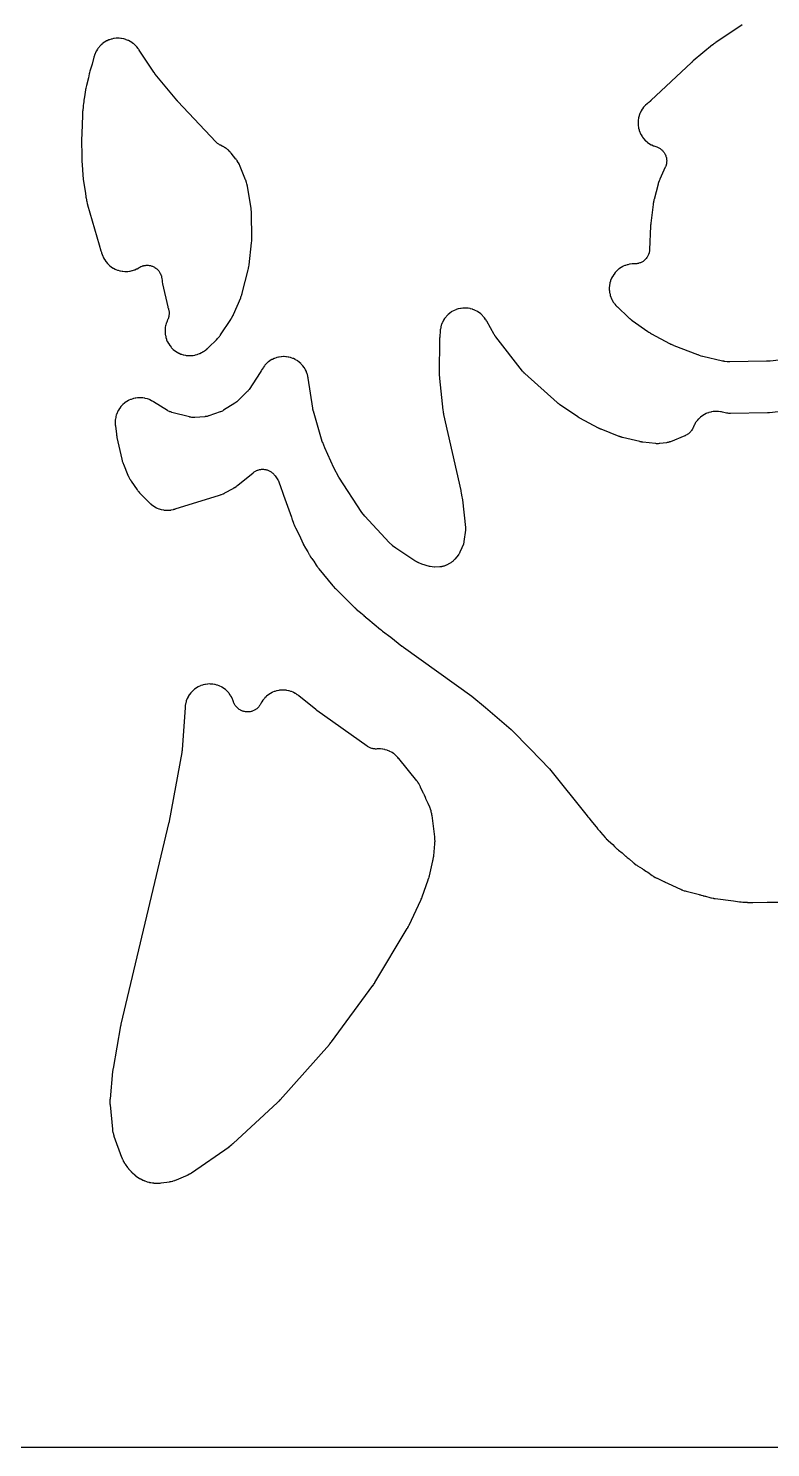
# Model space of a CAD drawing. Header units: millimetres. Extents: x 0 to 300, y 0 to 300.
# Drawn here: x 75 to 150, y -0.1 to 143.4 of the extents above; entities that cross this region are included whole.
import ezdxf

# ---------------------------------------------------------------- set-up
doc = ezdxf.new("R2010")
doc.units = ezdxf.units.MM
doc.layers.add('CUT', color=7, linetype='CONTINUOUS')

msp = doc.modelspace()

# ---------------------------------------------------------------- linework, layer by layer
at = {"layer": 'CUT'}
for points in [[(298.554, -0.0625), (1.4375, -0.0625), (0.5522, -0.0625), (0.4788, -0.0589), (0.4206, -0.0503), (0.3635, -0.036), (0.3082, -0.0162), (0.255, 0.009), (0.2046, 0.0392), (0.1573, 0.0743), (0.1137, 0.1137), (0.0743, 0.1573), (0.0392, 0.2046), (0.009, 0.255), (-0.0162, 0.3082), (-0.036, 0.3635), (-0.0503, 0.4206), (-0.0589, 0.4788), (-0.0625, 0.5522), (-0.0625, 1.4375), (-0.0625, 298.5625)], [(147.1194, 143.7645), (144.4424, 141.9745), (144.4297, 141.9658), (144.3484, 141.9083), (144.336, 141.8993), (144.2357, 141.8246), (144.2235, 141.8153), (144.1452, 141.7537), (144.1333, 141.7441), (142.1771, 140.1244), (142.1703, 140.1187), (142.1232, 140.0785), (142.116, 140.0722), (142.0581, 140.0212), (142.0511, 140.0149), (142.006, 139.9739), (141.9986, 139.9671), (137.9017, 136.1149), (137.891, 136.105), (137.866, 136.0822), (137.8551, 136.0725), (137.8418, 136.0608), (137.8309, 136.0513), (137.8051, 136.0293), (137.794, 136.02), (137.7811, 136.0093), (137.7698, 136.0002), (137.7433, 135.979), (137.7319, 135.97), (137.7178, 135.9592), (137.7063, 135.9504), (137.678, 135.9293), (137.6682, 135.922), (137.6623, 135.9176), (137.5854, 135.8591), (137.5736, 135.8499), (137.5281, 135.8134), (137.5052, 135.7941), (137.3619, 135.6671), (137.3192, 135.6253), (137.191, 135.4866), (137.1527, 135.4408), (137.0389, 135.29), (137.0053, 135.2406), (136.9071, 135.0792), (136.8786, 135.0267), (136.797, 134.8564), (136.7738, 134.8013), (136.7095, 134.6237), (136.692, 134.5666), (136.6456, 134.3835), (136.6339, 134.3249), (136.606, 134.1381), (136.6001, 134.0786), (136.5909, 133.89), (136.591, 133.8302), (136.6006, 133.6416), (136.6066, 133.5821), (136.6349, 133.3954), (136.6468, 133.3368), (136.6936, 133.1538), (136.7112, 133.0967), (136.776, 132.9193), (136.7992, 132.8643), (136.8813, 132.6941), (136.9099, 132.6417), (137.0085, 132.4806), (137.0421, 132.4312), (137.1562, 132.2807), (137.1947, 132.2349), (137.3232, 132.0965), (137.366, 132.0548), (137.5076, 131.9298), (137.5543, 131.8926), (137.7077, 131.7823), (137.7579, 131.7499), (137.9215, 131.6555), (137.9746, 131.6282), (138.1468, 131.5505), (138.2024, 131.5287), (138.397, 131.4633), (138.3981, 131.4629), (138.4935, 131.431), (138.5738, 131.3998), (138.6262, 131.3766), (138.7031, 131.3378), (138.7531, 131.3097), (138.826, 131.2638), (138.873, 131.2309), (138.9411, 131.1783), (138.9848, 131.1411), (139.0476, 131.0822), (139.0875, 131.041), (139.1444, 130.9763), (139.1802, 130.9315), (139.2307, 130.8617), (139.262, 130.8137), (139.3056, 130.7394), (139.3322, 130.6886), (139.3684, 130.6104), (139.3901, 130.5573), (139.4187, 130.4761), (139.4351, 130.4211), (139.4558, 130.3375), (139.4669, 130.2813), (139.4796, 130.1961), (139.4853, 130.139), (139.4897, 130.053), (139.4899, 129.9956), (139.4861, 129.9096), (139.4808, 129.8525), (139.4688, 129.7672), (139.458, 129.7109), (139.4379, 129.6271), (139.4219, 129.5721), (139.3938, 129.4906), (139.3646, 129.4173), (139.3477, 129.3777), (138.7942, 128.1624), (138.789, 128.1506), (138.7559, 128.0738), (138.751, 128.0619), (138.7321, 128.0152), (138.723, 127.9912), (138.6669, 127.8336), (138.6588, 127.8091), (138.644, 127.7611), (138.6404, 127.7487), (138.6175, 127.6683), (138.6141, 127.6558), (138.2104, 126.1117), (138.2056, 126.0921), (138.1766, 125.9637), (138.1725, 125.9439), (138.1416, 125.7817), (138.1381, 125.7617), (138.1179, 125.6317), (138.1151, 125.6117), (137.8863, 123.7254), (137.8851, 123.7144), (137.8772, 123.6373), (137.8761, 123.6255), (137.8681, 123.5293), (137.8673, 123.5176), (137.8625, 123.4415), (137.8618, 123.429), (137.7627, 121.0662), (137.7596, 121.021), (137.752, 120.9382), (137.7391, 120.8484), (137.7275, 120.7892), (137.7056, 120.7011), (137.6881, 120.6433), (137.6575, 120.558), (137.6342, 120.5022), (137.5952, 120.4204), (137.5664, 120.3673), (137.5193, 120.2897), (137.4854, 120.2398), (137.4307, 120.1674), (137.392, 120.1211), (137.3303, 120.0546), (137.287, 120.0125), (137.219, 119.9525), (137.1717, 119.9149), (137.0979, 119.8622), (137.0471, 119.8295), (136.9684, 119.7844), (136.9146, 119.7571), (136.8318, 119.7201), (136.7755, 119.6983), (136.6893, 119.6699), (136.6311, 119.6539), (136.5425, 119.6343), (136.483, 119.6242), (136.3929, 119.6136), (136.3149, 119.6084), (136.2597, 119.6064), (136.2499, 119.6064), (136.2387, 119.6064), (136.2154, 119.6059), (136.2077, 119.6056), (136.1857, 119.6049), (136.0494, 119.6027), (135.9904, 119.5989), (135.8047, 119.5774), (135.7464, 119.5678), (135.5637, 119.5282), (135.5066, 119.5129), (135.3287, 119.4555), (135.2734, 119.4346), (135.102, 119.36), (135.0491, 119.3338), (134.8859, 119.2427), (134.8357, 119.2114), (134.6823, 119.1046), (134.6354, 119.0685), (134.4932, 118.9472), (134.4502, 118.9067), (134.3206, 118.772), (134.2818, 118.7274), (134.1661, 118.5806), (134.1319, 118.5324), (134.0312, 118.375), (134.0018, 118.3236), (133.9171, 118.157), (133.893, 118.1031), (133.8251, 117.9289), (133.8064, 117.8728), (133.756, 117.6929), (133.7428, 117.6352), (133.7104, 117.4512), (133.703, 117.3925), (133.6888, 117.2061), (133.6872, 117.147), (133.6915, 116.9602), (133.6957, 116.9012), (133.7183, 116.7157), (133.7283, 116.6574), (133.7691, 116.475), (133.7848, 116.418), (133.8433, 116.2405), (133.8646, 116.1853), (133.9402, 116.0144), (133.9668, 115.9616), (134.059, 115.799), (134.0906, 115.749), (134.1983, 115.5963), (134.2347, 115.5497), (134.3586, 115.4063), (134.3785, 115.3844), (134.4183, 115.3427), (134.4287, 115.3321), (134.4967, 115.2642), (134.5073, 115.2539), (135.6322, 114.1857), (135.6398, 114.1786), (135.6936, 114.1292), (135.7017, 114.1219), (135.7376, 114.0902), (135.7551, 114.0753), (135.8664, 113.9843), (135.8839, 113.9705), (135.9145, 113.9473), (135.9229, 113.941), (135.9812, 113.8985), (135.9907, 113.8916), (137.5736, 112.7814), (137.5886, 112.7713), (137.6865, 112.7069), (137.7017, 112.6972), (137.827, 112.6202), (137.8425, 112.611), (137.9441, 112.5526), (137.9598, 112.5439), (139.7911, 111.5639), (139.8072, 111.5555), (139.9132, 111.5029), (139.9296, 111.4951), (140.0644, 111.4331), (140.0811, 111.4258), (140.19, 111.3797), (140.2069, 111.3728), (142.6178, 110.4376), (142.6377, 110.4303), (142.7683, 110.3849), (142.7886, 110.3782), (142.9543, 110.3271), (142.9747, 110.3212), (143.1082, 110.2852), (143.1289, 110.28), (145.1239, 109.8168), (145.1417, 109.8129), (145.258, 109.7896), (145.276, 109.7863), (145.3461, 109.7744), (145.3823, 109.7695), (145.618, 109.7443), (145.6544, 109.7415), (145.7254, 109.7383), (145.7437, 109.7377), (145.8623, 109.7359), (145.8805, 109.7359), (149.5886, 109.7923), (149.6035, 109.7927), (149.6996, 109.7965), (149.7144, 109.7973), (149.835, 109.8051), (149.8498, 109.8062), (149.9456, 109.8148), (149.9604, 109.8163), (153.765, 110.2517)], [(153.6982, 104.9919), (149.8878, 104.5558), (149.8724, 104.5541), (149.8691, 104.5538), (149.8565, 104.5525), (149.8257, 104.5498), (149.8131, 104.5488), (149.8096, 104.5485), (149.7998, 104.5478), (149.7789, 104.5465), (149.7636, 104.5455), (149.7603, 104.5453), (149.7476, 104.5447), (149.7167, 104.5435), (149.7041, 104.5431), (149.7005, 104.543), (149.691, 104.5428), (145.9392, 104.4857), (145.8775, 104.4869), (145.7823, 104.492), (145.678, 104.5037), (145.585, 104.5197), (145.5341, 104.53), (145.1359, 104.6223), (145.1215, 104.6254), (145.028, 104.6447), (145.0135, 104.6475), (144.9565, 104.6578), (144.9272, 104.6624), (144.739, 104.6869), (144.68, 104.6916), (144.4929, 104.6973), (144.4338, 104.6962), (144.247, 104.6835), (144.1882, 104.6766), (144.0037, 104.6456), (143.9458, 104.6329), (143.7652, 104.5838), (143.7089, 104.5654), (143.534, 104.4988), (143.4798, 104.475), (143.3124, 104.3914), (143.2608, 104.3624), (143.1023, 104.2628), (143.0538, 104.2288), (142.906, 104.114), (142.8611, 104.0755), (142.7253, 103.9467), (142.6844, 103.9039), (142.562, 103.7623), (142.5255, 103.7157), (142.4176, 103.5627), (142.3859, 103.5127), (142.2936, 103.3499), (142.267, 103.2971), (142.1901, 103.1236), (142.1844, 103.1102), (142.1636, 103.0599), (142.1293, 102.9831), (142.0877, 102.9011), (142.0572, 102.848), (142.0074, 102.7706), (141.9717, 102.7209), (141.9143, 102.6491), (141.8736, 102.6033), (141.8092, 102.5377), (141.7641, 102.4963), (141.6933, 102.4376), (141.6442, 102.401), (141.5677, 102.3499), (141.5152, 102.3185), (141.4339, 102.2754), (141.3575, 102.2398), (141.3154, 102.2214), (139.8631, 101.6328), (139.8542, 101.6292), (139.8404, 101.6237), (139.8173, 101.6151), (139.7863, 101.6038), (139.7586, 101.5943), (139.7546, 101.593), (139.7052, 101.5785), (139.6373, 101.5606), (139.5722, 101.5461), (139.5258, 101.5375), (139.4872, 101.5312), (139.4747, 101.5294), (139.4652, 101.5281), (138.8045, 101.4424), (138.791, 101.4408), (138.7727, 101.4387), (138.7184, 101.4341), (138.6278, 101.4293), (138.5877, 101.428), (138.5476, 101.4286), (138.4568, 101.432), (138.4025, 101.4357), (138.3842, 101.4375), (138.3707, 101.4389), (137.0632, 101.5874), (137.0496, 101.5891), (137.0179, 101.5931), (137.0043, 101.595), (136.9878, 101.5974), (136.9743, 101.5994), (136.9427, 101.6045), (136.9292, 101.6068), (136.9137, 101.6095), (136.9003, 101.612), (136.8689, 101.618), (136.8555, 101.6206), (136.8391, 101.624), (136.8257, 101.6269), (136.7946, 101.6339), (136.7812, 101.6369), (135.0119, 102.0601), (134.9966, 102.0639), (134.9607, 102.0732), (134.9454, 102.0773), (134.9268, 102.0824), (134.9116, 102.0868), (134.8761, 102.0973), (134.8609, 102.1019), (134.8436, 102.1073), (134.8285, 102.1122), (134.7935, 102.124), (134.7785, 102.1291), (134.7603, 102.1356), (134.7454, 102.141), (134.7107, 102.154), (134.6959, 102.1597), (132.8557, 102.8855), (132.8434, 102.8904), (132.8148, 102.9022), (132.8026, 102.9073), (132.7878, 102.9137), (132.7756, 102.919), (132.7474, 102.9316), (132.7353, 102.9371), (132.7215, 102.9435), (132.7096, 102.9491), (132.6817, 102.9625), (132.6698, 102.9684), (132.6554, 102.9756), (132.6436, 102.9816), (132.6162, 102.9959), (132.6045, 103.0021), (130.7132, 104.0191), (130.703, 104.0247), (130.6793, 104.0378), (130.6692, 104.0435), (130.6569, 104.0505), (130.6469, 104.0564), (130.6235, 104.0701), (130.6135, 104.0761), (130.6021, 104.083), (130.5922, 104.0891), (130.5692, 104.1034), (130.5594, 104.1096), (130.5475, 104.1173), (130.5378, 104.1236), (130.5152, 104.1386), (130.5055, 104.145), (128.6602, 105.3984), (128.6477, 105.407), (128.6189, 105.4273), (128.6066, 105.4361), (128.5917, 105.447), (128.5795, 105.456), (128.5514, 105.4773), (128.5394, 105.4865), (128.5257, 105.4972), (128.5139, 105.5066), (128.4864, 105.5289), (128.4748, 105.5385), (128.4606, 105.5503), (128.4491, 105.5601), (128.4225, 105.5833), (128.4111, 105.5933), (125.1343, 108.5323), (125.127, 108.5389), (125.1156, 108.5493), (125.0972, 108.5667), (125.0728, 108.5904), (125.0515, 108.6117), (125.0349, 108.629), (125.0255, 108.6389), (125.022, 108.6426), (125.0021, 108.6646), (124.9587, 108.7142), (124.9333, 108.7445), (124.925, 108.755), (124.9188, 108.7627), (122.2117, 112.2225), (122.2073, 112.228), (122.1973, 112.241), (122.1955, 112.2434), (122.1766, 112.2691), (122.1397, 112.321), (122.1273, 112.3391), (122.1109, 112.3647), (122.069, 112.4334), (122.0515, 112.4632), (121.2958, 113.8132), (121.2885, 113.826), (121.2399, 113.908), (121.2323, 113.9205), (121.2017, 113.9694), (121.1855, 113.9939), (121.0776, 114.1488), (121.0417, 114.1954), (120.9208, 114.337), (120.8805, 114.3799), (120.7463, 114.5089), (120.7019, 114.5476), (120.5558, 114.6629), (120.5079, 114.6971), (120.3511, 114.7975), (120.3001, 114.8268), (120.1342, 114.9113), (120.0805, 114.9355), (119.9072, 115.0034), (119.8514, 115.0222), (119.6723, 115.0728), (119.6149, 115.086), (119.4317, 115.1188), (119.3733, 115.1263), (119.1877, 115.141), (119.1289, 115.1427), (118.9428, 115.1392), (118.884, 115.1352), (118.6992, 115.1134), (118.6411, 115.1036), (118.4593, 115.0638), (118.4025, 115.0484), (118.2254, 114.991), (118.1704, 114.9701), (117.9998, 114.8955), (117.947, 114.8694), (117.7846, 114.7785), (117.7347, 114.7472), (117.5819, 114.6409), (117.5353, 114.6049), (117.3937, 114.4841), (117.3509, 114.4437), (117.2218, 114.3096), (117.1831, 114.2652), (117.0678, 114.1191), (117.0336, 114.0712), (116.9332, 113.9144), (116.9039, 113.8634), (116.8193, 113.6976), (116.7951, 113.6439), (116.7272, 113.4706), (116.7084, 113.4148), (116.6578, 113.2356), (116.6446, 113.1783), (116.6114, 112.9925), (116.6069, 112.9634), (116.5995, 112.9064), (116.5978, 112.8917), (116.5879, 112.7965), (116.5866, 112.7819), (116.5471, 112.2839), (116.5464, 112.274), (116.5421, 112.2053), (116.5416, 112.1947), (116.5377, 112.1089), (116.5373, 112.0985), (116.5355, 112.0307), (116.5353, 112.0196), (116.5033, 108.4583), (116.5034, 108.4409), (116.5057, 108.3277), (116.5063, 108.3103), (116.5133, 108.1684), (116.5144, 108.151), (116.5232, 108.0381), (116.5248, 108.0207), (116.8682, 104.8298), (116.8704, 104.8125), (116.8858, 104.7002), (116.8884, 104.683), (116.9118, 104.5426), (116.9149, 104.5255), (116.9368, 104.4142), (116.9404, 104.3972), (118.6905, 96.6981), (118.6913, 96.6722), (118.6958, 96.614), (118.7195, 96.4283), (118.7239, 96.3994), (118.7339, 96.3433), (118.7366, 96.3289), (118.7555, 96.2359), (118.7585, 96.2216), (118.8619, 95.7685), (119.1583, 92.9704), (119.1596, 92.9573), (119.1612, 92.9397), (119.1645, 92.8873), (119.1673, 92.7998), (119.1675, 92.781), (119.1674, 92.7796), (119.1627, 92.7305), (119.1606, 92.714), (119.159, 92.7017), (118.9969, 91.5321), (118.9954, 91.5217), (118.993, 91.5056), (118.9886, 91.479), (118.9821, 91.4435), (118.9758, 91.412), (118.9749, 91.4076), (118.9611, 91.3529), (118.9451, 91.2968), (118.9407, 91.2854), (118.9372, 91.2765), (118.7913, 90.9142), (118.5958, 90.4741), (118.5918, 90.4651), (118.5854, 90.4511), (118.5745, 90.4282), (118.5595, 90.3977), (118.5458, 90.3709), (118.5438, 90.3671), (118.5322, 90.3469), (118.5074, 90.3081), (118.4769, 90.2646), (118.4507, 90.2291), (118.4419, 90.2178), (118.4352, 90.2093), (118.0639, 89.7426), (118.0337, 89.7067), (117.9768, 89.6423), (117.9111, 89.5754), (117.865, 89.5332), (117.7927, 89.4735), (117.7425, 89.4363), (117.6644, 89.3845), (117.5904, 89.3407), (117.5494, 89.3179), (117.2399, 89.1562), (117.2033, 89.1381), (117.1354, 89.1065), (117.0599, 89.0754), (117.0087, 89.057), (116.9307, 89.0329), (116.8781, 89.0192), (116.8643, 89.0163), (116.8588, 89.0152), (116.8588, 89.0151), (116.8573, 89.0149), (116.7757, 88.9985), (116.7445, 88.9934), (116.6634, 88.9837), (116.5888, 88.9783), (116.548, 88.9762), (116.0172, 88.9616), (116.005, 88.9613), (115.9887, 88.9611), (115.9734, 88.9613), (115.576, 89.0111), (115.5307, 89.0229), (115.5153, 89.0274), (115.5036, 89.0309), (114.7512, 89.2601), (114.4409, 89.3759), (114.4287, 89.3805), (114.4125, 89.3868), (114.3647, 89.4071), (114.3593, 89.4095), (114.3291, 89.4248), (114.3149, 89.4324), (114.3045, 89.4381), (114.0455, 89.5822), (112.0974, 90.8801), (111.7873, 91.119), (111.7845, 91.1216), (111.4512, 91.4403), (108.9699, 94.1114), (108.6728, 94.4679), (108.6712, 94.4703), (108.6658, 94.4785), (106.3605, 98.0355), (105.849, 98.987), (104.9322, 101.0227), (104.7199, 101.535), (104.7141, 101.5484), (104.6877, 101.6082), (104.6805, 101.6312), (104.676, 101.6461), (103.7792, 104.7045), (103.775, 104.7192), (103.7656, 104.7534), (103.7617, 104.7681), (103.7571, 104.786), (103.7534, 104.8008), (103.7452, 104.8353), (103.7418, 104.8501), (103.738, 104.8671), (103.7348, 104.882), (103.7278, 104.9168), (103.7249, 104.9317), (103.7215, 104.95), (103.7188, 104.9649), (103.7129, 104.9999), (103.7105, 105.0149), (103.2521, 108.0473), (103.2497, 108.0618), (103.2332, 108.1556), (103.2305, 108.17), (103.2191, 108.2261), (103.2127, 108.2547), (103.1666, 108.4368), (103.1495, 108.4929), (103.0867, 108.6672), (103.0642, 108.7213), (102.9847, 108.8887), (102.957, 108.9404), (102.8616, 109.0992), (102.829, 109.148), (102.7185, 109.2967), (102.6813, 109.342), (102.5569, 109.4793), (102.5154, 109.5208), (102.3782, 109.6453), (102.3329, 109.6825), (102.1842, 109.793), (102.1355, 109.8256), (101.9766, 109.921), (101.925, 109.9488), (101.7576, 110.0283), (101.7035, 110.0508), (101.5292, 110.1136), (101.4731, 110.1308), (101.2935, 110.1762), (101.2361, 110.1878), (101.0528, 110.2156), (100.9945, 110.2215), (100.8095, 110.2313), (100.7509, 110.2315), (100.5658, 110.2231), (100.5074, 110.2176), (100.324, 110.1912), (100.2665, 110.1801), (100.0865, 110.1359), (100.0303, 110.1192), (99.8555, 110.0577), (99.8013, 110.0356), (99.6333, 109.9573), (99.5814, 109.93), (99.4219, 109.8357), (99.373, 109.8035), (99.2234, 109.6941), (99.1778, 109.6572), (99.0397, 109.5337), (98.9979, 109.4926), (98.8724, 109.3563), (98.8349, 109.3112), (98.7233, 109.1633), (98.6904, 109.1148), (98.5924, 108.9545), (98.5778, 108.9291), (98.55, 108.8782), (98.545, 108.8688), (98.5112, 108.8043), (98.4989, 108.7816), (98.4439, 108.6834), (98.4166, 108.6379), (98.4112, 108.6295), (98.407, 108.6232), (98.4044, 108.6192), (97.2707, 106.9231), (97.2408, 106.881), (97.1927, 106.8173), (97.1364, 106.7499), (97.0829, 106.6918), (97.0527, 106.6605), (96.1279, 105.7487), (96.0875, 105.7113), (96.0237, 105.6557), (95.9503, 105.5981), (95.8815, 105.5497), (95.8431, 105.5241), (94.7028, 104.806), (94.6523, 104.7764), (94.5731, 104.7335), (94.4834, 104.691), (94.4005, 104.6573), (94.3545, 104.64), (93.2103, 104.2457), (93.1737, 104.2339), (93.1064, 104.2139), (93.032, 104.1952), (92.982, 104.1848), (92.9063, 104.1725), (92.8365, 104.1642), (92.7984, 104.1604), (91.7916, 104.0836), (91.7415, 104.0812), (91.6498, 104.0793), (91.5497, 104.0829), (91.4833, 104.0889), (91.3842, 104.1035), (91.2943, 104.122), (91.2455, 104.1334), (89.4807, 104.5992), (89.4383, 104.6115), (89.3612, 104.6359), (89.2784, 104.6667), (89.2244, 104.6899), (89.145, 104.7287), (89.0741, 104.7677), (89.036, 104.79), (87.6003, 105.6753), (87.5877, 105.6828), (87.5056, 105.7307), (87.4928, 105.738), (87.4428, 105.7656), (87.4168, 105.7791), (87.2483, 105.8615), (87.1946, 105.8846), (87.0212, 105.9493), (86.9655, 105.9671), (86.7867, 106.0146), (86.7295, 106.0269), (86.5469, 106.0568), (86.4887, 106.0634), (86.3041, 106.0754), (86.2456, 106.0763), (86.0607, 106.0702), (86.0023, 106.0655), (85.8189, 106.0414), (85.7613, 106.0309), (85.5811, 105.9891), (85.5248, 105.9731), (85.3495, 105.9139), (85.295, 105.8925), (85.1263, 105.8166), (85.0742, 105.79), (84.9137, 105.6979), (84.8644, 105.6664), (84.7137, 105.5591), (84.6677, 105.5229), (84.5281, 105.4015), (84.4859, 105.361), (84.3588, 105.2265), (84.3207, 105.1821), (84.2073, 105.0359), (84.1737, 104.988), (84.0751, 104.8314), (84.0464, 104.7804), (83.9635, 104.615), (83.9398, 104.5615), (83.8735, 104.3888), (83.8551, 104.3332), (83.8059, 104.1549), (83.7931, 104.0978), (83.7614, 103.9155), (83.7543, 103.8574), (83.7405, 103.6729), (83.739, 103.6144), (83.7434, 103.4269), (83.7448, 103.3977), (83.7489, 103.3407), (83.7501, 103.3261), (83.7593, 103.2314), (83.7609, 103.2169), (83.8575, 102.4215), (83.8594, 102.4067), (83.8736, 102.3106), (83.8759, 102.2958), (83.8966, 102.1756), (83.8993, 102.1609), (83.9182, 102.0656), (83.9213, 102.051), (84.4149, 99.8488), (84.4178, 99.8365), (84.4375, 99.7566), (84.4407, 99.7443), (84.4535, 99.6965), (84.4606, 99.6722), (84.5101, 99.5151), (84.5182, 99.4911), (84.535, 99.4446), (84.5395, 99.4327), (84.5691, 99.3559), (84.5738, 99.3441), (85.0246, 98.2455), (85.0311, 98.2305), (85.0742, 98.1331), (85.081, 98.1182), (85.1085, 98.0604), (85.1234, 98.0312), (85.2252, 97.8442), (85.2417, 97.8159), (85.2753, 97.7615), (85.2841, 97.7477), (85.3425, 97.6586), (85.3517, 97.645), (85.9735, 96.7516), (85.9814, 96.7405), (86.0335, 96.669), (86.0417, 96.6581), (86.074, 96.6159), (86.091, 96.5947), (86.2048, 96.4593), (86.2227, 96.4389), (86.2587, 96.3998), (86.2681, 96.3899), (86.3294, 96.3262), (86.339, 96.3165), (87.1963, 95.4661), (87.2069, 95.4558), (87.2766, 95.39), (87.2875, 95.3799), (87.3304, 95.3414), (87.3528, 95.3222), (87.4996, 95.2028), (87.5472, 95.1678), (87.7029, 95.0648), (87.7537, 95.0347), (87.9187, 94.9475), (87.9722, 94.9226), (88.145, 94.852), (88.2007, 94.8324), (88.3797, 94.7792), (88.437, 94.7652), (88.6203, 94.7298), (88.6787, 94.7215), (88.8646, 94.7043), (88.9236, 94.7017), (89.1102, 94.7029), (89.1692, 94.7062), (89.3548, 94.7257), (89.4132, 94.7347), (89.5985, 94.7729), (89.6273, 94.7796), (89.6831, 94.7939), (89.6974, 94.7978), (89.7897, 94.824), (89.8038, 94.8283), (94.2763, 96.2193), (94.2903, 96.2239), (94.3807, 96.2544), (94.3946, 96.2593), (94.4485, 96.279), (94.4758, 96.2898), (94.6517, 96.3641), (94.6785, 96.3762), (94.7302, 96.401), (94.7434, 96.4076), (94.8284, 96.4511), (94.8414, 96.4579), (95.6567, 96.9007), (95.6691, 96.9076), (95.749, 96.9535), (95.7612, 96.9607), (95.8085, 96.9894), (95.8324, 97.0046), (95.9852, 97.1074), (96.0084, 97.1237), (96.0528, 97.1567), (96.0641, 97.1653), (96.1367, 97.222), (96.1477, 97.2309), (97.6894, 98.4941), (97.7238, 98.521), (97.788, 98.5686), (97.8606, 98.6171), (97.9104, 98.647), (97.9873, 98.6883), (98.0398, 98.7132), (98.1203, 98.7469), (98.175, 98.7666), (98.2584, 98.7923), (98.3147, 98.8066), (98.4002, 98.8241), (98.4576, 98.8329), (98.5444, 98.842), (98.6025, 98.8452), (98.6897, 98.8459), (98.7478, 98.8435), (98.8347, 98.8357), (98.8923, 98.8277), (98.978, 98.8114), (99.0345, 98.7979), (99.1183, 98.7735), (99.1733, 98.7545), (99.2543, 98.722), (99.3071, 98.6979), (99.3846, 98.6577), (99.4349, 98.6285), (99.5081, 98.5811), (99.5553, 98.5471), (99.6236, 98.4928), (99.6672, 98.4545), (99.73, 98.3938), (99.7697, 98.3514), (99.8263, 98.2849), (99.875, 98.2215), (99.9008, 98.1863), (100.1975, 97.7598), (100.2034, 97.7512), (100.2125, 97.7378), (100.2272, 97.7154), (100.2465, 97.6852), (100.2538, 97.6731), (100.5205, 96.9163), (100.6249, 96.6201), (100.7686, 96.2123), (101.5481, 94.0004), (101.5977, 93.8555), (101.6027, 93.8414), (101.6337, 93.7575), (101.7649, 93.3852), (101.7722, 93.3658), (101.8213, 93.2404), (101.8292, 93.2212), (101.8962, 93.0661), (101.9048, 93.0472), (101.9625, 92.9255), (101.9717, 92.9069), (102.3237, 92.2258), (102.7486, 91.2985), (102.7573, 91.2804), (102.8158, 91.1633), (102.8251, 91.1454), (102.9034, 91.0011), (102.9133, 90.9836), (102.9795, 90.8707), (102.99, 90.8535), (103.225, 90.4819), (103.3617, 90.2175), (103.3683, 90.2051), (103.4121, 90.1249), (103.419, 90.1127), (103.4465, 90.0651), (103.4611, 90.0411), (103.5598, 89.8874), (103.5756, 89.8641), (103.6074, 89.8193), (103.6157, 89.8079), (103.6703, 89.7347), (103.6789, 89.7235), (103.8133, 89.5519), (104.06, 89.1618), (104.0701, 89.1464), (104.1372, 89.0472), (104.1478, 89.0321), (104.2358, 88.9102), (104.2468, 88.8954), (104.3199, 88.8005), (104.3314, 88.7861), (105.7436, 87.0642), (105.7537, 87.0523), (105.82, 86.9755), (105.8304, 86.9639), (105.9161, 86.8698), (105.9268, 86.8584), (105.997, 86.7852), (106.008, 86.7741), (107.8894, 84.9135), (107.8973, 84.9058), (107.9531, 84.8527), (107.9617, 84.8446), (108.0325, 84.7798), (108.0411, 84.772), (108.098, 84.7219), (108.1074, 84.7137), (108.6944, 84.2178), (108.7555, 84.1595), (108.7654, 84.1502), (108.8306, 84.0907), (108.8407, 84.0817), (108.9243, 84.0088), (108.9346, 84), (109.0024, 83.9435), (109.013, 83.9349), (109.2926, 83.7125), (110.5475, 82.6522), (110.5555, 82.6456), (110.6118, 82.5997), (110.6206, 82.5927), (110.6918, 82.5368), (110.7005, 82.5301), (110.7576, 82.4869), (110.767, 82.4799), (111.616, 81.8642), (112.7333, 80.9754), (112.7389, 80.9709), (112.7786, 80.9401), (112.7848, 80.9354), (112.8348, 80.8976), (112.8409, 80.8931), (112.8808, 80.8637), (112.8873, 80.859), (119.8087, 75.909), (121.1674, 74.7716), (123.768, 72.544), (125.714, 70.5596), (127.6287, 68.5527), (131.4635, 63.7979), (131.519, 63.7223), (131.5305, 63.7072), (131.6066, 63.61), (131.6186, 63.5953), (131.8546, 63.3129), (132.4992, 62.5138), (132.5075, 62.5036), (132.5626, 62.4384), (132.5712, 62.4284), (132.6421, 62.348), (132.6509, 62.3382), (132.7087, 62.2754), (132.7177, 62.2658), (132.8129, 62.1669), (133.2739, 61.6156), (133.281, 61.6073), (133.3311, 61.5496), (133.3387, 61.541), (133.3722, 61.5038), (133.3887, 61.4862), (133.4939, 61.3786), (133.5104, 61.3623), (133.5397, 61.3346), (133.5477, 61.3272), (133.6035, 61.2762), (133.6126, 61.2681), (134.0306, 60.9018), (134.2259, 60.6989), (134.2411, 60.6837), (134.3416, 60.5865), (134.3574, 60.5718), (134.4878, 60.4544), (134.5041, 60.4403), (134.6114, 60.3505), (134.6281, 60.337), (134.9777, 60.0651), (135.2214, 59.8283), (135.2291, 59.8209), (135.2834, 59.7699), (135.2916, 59.7624), (135.3278, 59.7296), (135.3456, 59.7142), (135.4582, 59.6202), (135.4759, 59.606), (135.507, 59.5819), (135.5155, 59.5755), (135.5746, 59.5315), (135.5842, 59.5244), (135.6834, 59.4536), (136.0993, 59.0892), (136.1096, 59.0804), (136.177, 59.024), (136.1875, 59.0154), (136.2287, 58.9824), (136.2502, 58.966), (136.3923, 58.8626), (136.4145, 58.8471), (136.4586, 58.818), (136.47, 58.8107), (136.5444, 58.7638), (136.5559, 58.7568), (137.0077, 58.4865), (137.1256, 58.3948), (137.1366, 58.3865), (137.2081, 58.3334), (137.2192, 58.3254), (137.2629, 58.2945), (137.2856, 58.2792), (137.4356, 58.1832), (137.459, 58.1689), (137.5053, 58.1421), (137.5173, 58.1354), (137.5677, 58.1078), (138.0185, 57.7858), (138.0299, 57.7779), (138.1042, 57.7274), (138.1157, 57.7197), (138.1611, 57.6904), (138.1846, 57.6759), (138.3399, 57.5854), (138.3641, 57.572), (138.412, 57.5469), (138.4243, 57.5407), (138.5049, 57.5009), (138.5174, 57.4949), (139.1995, 57.1773), (139.2264, 57.1621), (139.2393, 57.155), (139.2901, 57.1279), (139.3164, 57.1147), (139.4893, 57.0331), (139.5163, 57.0212), (139.5694, 56.9992), (139.5831, 56.9937), (139.6446, 56.97), (140.8992, 56.3859), (140.9125, 56.3799), (140.9994, 56.342), (141.0128, 56.3364), (141.0655, 56.3149), (141.0928, 56.3045), (141.2715, 56.2416), (141.2992, 56.2326), (141.3538, 56.2163), (141.3678, 56.2123), (141.4593, 56.1874), (141.4734, 56.1838), (142.6693, 55.8895), (142.8026, 55.8419), (142.8154, 55.8375), (142.8991, 55.8097), (142.912, 55.8056), (142.9627, 55.7901), (142.9888, 55.7827), (143.1596, 55.7387), (143.186, 55.7325), (143.2379, 55.7216), (143.2512, 55.719), (143.3379, 55.7028), (143.3513, 55.7004), (143.3987, 55.6927), (143.8415, 55.559), (143.8542, 55.5554), (143.9369, 55.5324), (143.9496, 55.529), (143.9997, 55.5162), (144.0254, 55.5103), (144.1934, 55.4753), (144.2194, 55.4705), (144.2704, 55.4623), (144.2834, 55.4603), (144.3684, 55.4484), (144.3815, 55.4467), (146.2501, 55.227), (146.8446, 55.13), (146.8557, 55.1282), (146.9338, 55.117), (146.9454, 55.1154), (146.9967, 55.1091), (147.0215, 55.1065), (147.1762, 55.0938), (147.2001, 55.0923), (147.2416, 55.0906), (147.2529, 55.0902), (147.3308, 55.0884), (147.3434, 55.0882), (147.4324, 55.0881), (147.6378, 55.0639), (147.6598, 55.0617), (147.8027, 55.0502), (147.8248, 55.0489), (148.0045, 55.0411), (148.0265, 55.0405), (148.1699, 55.0396), (148.192, 55.0398), (149.6374, 55.0834), (150.7232, 55.0811)]]:
    msp.add_lwpolyline(points, dxfattribs=at)
for points in [[(81.5926, 140.5138), (81.5886, 140.4994), (81.4016, 139.7905), (81.2177, 139.2031), (81.2132, 139.1881), (81.1853, 139.09), (81.1812, 139.0749), (81.1494, 138.9509), (81.1457, 138.9356), (81.1229, 138.8363), (81.1196, 138.8209), (81.0349, 138.4006), (80.838, 137.6542), (80.8337, 137.6365), (80.807, 137.5212), (80.8031, 137.5034), (80.774, 137.3578), (80.7707, 137.3399), (80.7511, 137.2232), (80.7483, 137.2052), (80.6503, 136.4914), (80.586, 136.1725), (80.5821, 136.1511), (80.5592, 136.0113), (80.5561, 135.9897), (80.5337, 135.8134), (80.5314, 135.7917), (80.5187, 135.6506), (80.5171, 135.6289), (80.5077, 135.4535), (80.4637, 135.1327), (80.4615, 135.115), (80.4491, 134.9996), (80.4475, 134.9818), (80.4363, 134.8366), (80.4352, 134.8187), (80.4297, 134.7028), (80.4291, 134.6849), (80.411, 133.6461), (80.3278, 132.0904), (80.3272, 132.0757), (80.3245, 131.9801), (80.3242, 131.9654), (80.3237, 131.8454), (80.3238, 131.8307), (80.3257, 131.7351), (80.3262, 131.7204), (80.3631, 130.8937), (80.3559, 130.4784), (80.3559, 130.4591), (80.3577, 130.3342), (80.3583, 130.3149), (80.3656, 130.1583), (80.3668, 130.1391), (80.3766, 130.0145), (80.3784, 129.9954), (80.4198, 129.6233), (80.4652, 128.6067), (80.4663, 128.5896), (80.4745, 128.478), (80.476, 128.4609), (80.4902, 128.3213), (80.4922, 128.3042), (80.5068, 128.1933), (80.5093, 128.1762), (80.7418, 126.73), (80.7756, 126.4258), (80.7771, 126.4134), (80.7878, 126.3326), (80.7896, 126.3201), (80.797, 126.2717), (80.8014, 126.247), (80.8329, 126.0871), (80.8382, 126.0626), (80.8497, 126.015), (80.8527, 126.0028), (80.8735, 125.924), (80.8768, 125.9119), (80.8773, 125.9101), (80.8785, 125.9039), (80.8822, 125.8859), (80.9149, 125.7402), (80.9192, 125.7224), (80.9487, 125.607), (80.9536, 125.5894), (82.1263, 121.5338), (82.2988, 120.9295), (82.3042, 120.9116), (82.3413, 120.7955), (82.3473, 120.7778), (82.3486, 120.7739), (82.3634, 120.7283), (82.3693, 120.7109), (82.4197, 120.5697), (82.4261, 120.5525), (82.4697, 120.4412), (82.4767, 120.4242), (82.4824, 120.4108), (82.4884, 120.3973), (82.5286, 120.3094), (82.5349, 120.296), (82.5603, 120.2438), (82.574, 120.2174), (82.6658, 120.0506), (82.697, 120), (82.8034, 119.8452), (82.8395, 119.798), (82.9607, 119.6544), (83.0012, 119.611), (83.136, 119.4802), (83.1807, 119.441), (83.3278, 119.3241), (83.3761, 119.2895), (83.534, 119.1878), (83.5855, 119.1581), (83.7527, 119.0725), (83.8068, 119.0481), (83.9817, 118.9794), (84.038, 118.9605), (84.2188, 118.9094), (84.2767, 118.8962), (84.4617, 118.8633), (84.5206, 118.8558), (84.7079, 118.8413), (84.7673, 118.8397), (84.9551, 118.8439), (85.0144, 118.8481), (85.2009, 118.8709), (85.2594, 118.881), (85.4427, 118.922), (85.5, 118.9379), (85.6783, 118.9968), (85.7338, 119.0183), (85.9054, 119.0946), (85.9584, 119.1214), (86.1239, 119.2156), (86.1368, 119.2232), (86.1484, 119.2302), (86.1499, 119.231), (86.1773, 119.2475), (86.2463, 119.2869), (86.3237, 119.3263), (86.3764, 119.35), (86.4572, 119.3817), (86.512, 119.4002), (86.5954, 119.424), (86.6517, 119.4371), (86.7371, 119.4528), (86.7944, 119.4604), (86.8809, 119.4677), (86.9386, 119.4698), (87.0254, 119.4688), (87.0831, 119.4653), (87.1694, 119.4559), (87.2265, 119.4469), (87.3115, 119.4293), (87.3675, 119.4148), (87.4503, 119.389), (87.5046, 119.3692), (87.5847, 119.3356), (87.6368, 119.3106), (87.7132, 119.2694), (87.7627, 119.2396), (87.8348, 119.1912), (87.8812, 119.1568), (87.9482, 119.1017), (87.9911, 119.0629), (88.0526, 119.0016), (88.0915, 118.9589), (88.1467, 118.8919), (88.1814, 118.8456), (88.2299, 118.7737), (88.2599, 118.7243), (88.3013, 118.648), (88.3264, 118.596), (88.3603, 118.516), (88.3803, 118.4618), (88.4063, 118.379), (88.4209, 118.3231), (88.4388, 118.2381), (88.4514, 118.1596), (88.4573, 118.1166), (88.4585, 118.1059), (88.474, 117.9676), (88.4767, 117.9464), (88.5023, 117.7737), (88.5058, 117.7526), (88.5311, 117.6157), (88.5354, 117.5948), (89.0527, 115.2637), (89.066, 115.2142), (89.0834, 115.166), (89.09, 115.1498), (89.1195, 115.0664), (89.1364, 115.01), (89.1576, 114.9242), (89.1688, 114.8664), (89.1815, 114.7788), (89.187, 114.7202), (89.191, 114.6319), (89.1908, 114.573), (89.1861, 114.4847), (89.1801, 114.4261), (89.1667, 114.3387), (89.155, 114.281), (89.1331, 114.1953), (89.1158, 114.139), (89.0856, 114.0559), (89.0584, 113.9911), (89.0411, 113.9523), (89.0318, 113.9328), (89.0299, 113.9289), (89.023, 113.9138), (89.0206, 113.9084), (88.9951, 113.8514), (88.9842, 113.8255), (88.9165, 113.653), (88.8979, 113.5982), (88.8478, 113.4224), (88.8347, 113.366), (88.8017, 113.1862), (88.794, 113.1289), (88.7785, 112.9467), (88.7764, 112.8889), (88.7785, 112.7061), (88.7819, 112.6484), (88.8016, 112.4666), (88.8106, 112.4095), (88.8477, 112.2305), (88.8622, 112.1745), (88.9164, 111.9998), (88.9361, 111.9455), (89.0069, 111.7769), (89.0318, 111.7247), (89.1184, 111.5637), (89.1482, 111.5142), (89.2499, 111.3622), (89.2844, 111.3158), (89.4003, 111.1744), (89.439, 111.1315), (89.568, 111.0019), (89.6107, 110.9629), (89.7515, 110.8463), (89.7978, 110.8116), (89.9492, 110.7091), (89.9986, 110.679), (90.1592, 110.5916), (90.2112, 110.5664), (90.3795, 110.4948), (90.4337, 110.4748), (90.6081, 110.4197), (90.664, 110.405), (90.8428, 110.367), (90.8999, 110.3577), (91.0816, 110.3371), (91.1393, 110.3334), (91.3221, 110.3303), (91.3799, 110.3321), (91.5621, 110.3467), (91.6195, 110.3541), (91.7995, 110.3862), (91.8558, 110.399), (92.0319, 110.4483), (92.0868, 110.4665), (92.2573, 110.5325), (92.3102, 110.5559), (92.4758, 110.6391), (92.5013, 110.6527), (92.5505, 110.6805), (92.563, 110.6877), (92.6438, 110.7359), (92.6561, 110.7434), (92.6712, 110.753), (92.6848, 110.7618), (92.7725, 110.8204), (92.7859, 110.8295), (92.8375, 110.8661), (92.8635, 110.8856), (93.0286, 111.0164), (93.0535, 111.0373), (93.1009, 111.0792), (93.1129, 111.0901), (93.19, 111.1621), (93.2017, 111.1733), (93.9745, 111.9351), (93.9853, 111.946), (94.0541, 112.0173), (94.0645, 112.0284), (94.1048, 112.0723), (94.1248, 112.0953), (94.251, 112.248), (94.2699, 112.272), (94.3054, 112.3198), (94.3144, 112.3321), (94.3715, 112.4131), (94.3802, 112.4257), (95.4236, 113.9868), (95.4311, 113.9982), (95.4788, 114.0732), (95.486, 114.0849), (95.5136, 114.1306), (95.5273, 114.1543), (95.6122, 114.3105), (95.6247, 114.3348), (95.648, 114.3829), (95.6539, 114.3953), (95.6909, 114.4761), (95.6965, 114.4886), (96.4253, 116.1804), (96.4296, 116.1905), (96.4587, 116.2618), (96.463, 116.2724), (96.4812, 116.3195), (96.4895, 116.3423), (96.5384, 116.4858), (96.5456, 116.5081), (96.5572, 116.547), (96.5602, 116.5575), (96.5806, 116.6308), (96.5838, 116.6428), (97.1855, 118.9911), (97.1903, 119.0114), (97.2194, 119.1439), (97.2235, 119.1644), (97.2542, 119.3318), (97.2576, 119.3524), (97.2774, 119.4866), (97.2801, 119.5073), (97.5312, 121.7482), (97.533, 121.7667), (97.5427, 121.8872), (97.5439, 121.9057), (97.5514, 122.0571), (97.552, 122.0757), (97.5543, 122.1965), (97.5543, 122.2151), (97.5231, 124.7465), (97.523, 124.7491), (97.5228, 124.7599), (97.5205, 124.8351), (97.5201, 124.8464), (97.5177, 124.8956), (97.516, 124.9194), (97.5029, 125.067), (97.5004, 125.0898), (97.4954, 125.1291), (97.494, 125.1398), (97.4832, 125.2134), (97.4814, 125.2254), (97.1117, 127.4468), (97.1089, 127.4628), (97.0888, 127.566), (97.0855, 127.5819), (97.0718, 127.6435), (97.0639, 127.6749), (97.0072, 127.8774), (96.9977, 127.9083), (96.9774, 127.9681), (96.972, 127.9834), (96.9356, 128.0821), (96.9298, 128.0972), (96.9297, 128.0973), (96.3907, 129.4439), (96.3849, 129.4578), (96.3462, 129.5479), (96.3401, 129.5617), (96.3155, 129.6152), (96.3022, 129.6422), (96.2127, 129.8135), (96.1821, 129.8655), (96.0759, 130.027), (96.0587, 130.0518), (96.0239, 130.0993), (96.0149, 130.1113), (95.955, 130.1889), (95.9456, 130.2008), (95.467, 130.7898), (95.4632, 130.7945), (95.4547, 130.8047), (95.3989, 130.8703), (95.3902, 130.8803), (95.3557, 130.9191), (95.3377, 130.9385), (95.2193, 131.0604), (95.1807, 131.0968), (95.1598, 131.1148), (95.1523, 131.1216), (95.1398, 131.132), (95.0537, 131.2063), (95.012, 131.2391), (94.9866, 131.2574), (94.9629, 131.2752), (94.9446, 131.2876), (94.874, 131.3383), (94.8522, 131.3533), (94.8088, 131.3817), (94.7976, 131.3888), (94.7373, 131.4264), (94.714, 131.4401), (94.6491, 131.4766), (94.637, 131.4832), (94.5898, 131.5084), (94.5653, 131.5207), (94.3886, 131.6046), (94.3512, 131.6234), (94.2833, 131.6596), (94.2112, 131.7025), (94.1646, 131.7333), (94.0968, 131.7827), (94.0533, 131.8177), (93.9904, 131.8732), (93.9352, 131.9267), (93.9057, 131.9566), (90.0722, 136.0357), (90.0681, 136.0401), (90.0585, 136.0505), (90.0544, 136.0549), (90.0446, 136.0656), (90.0396, 136.0712), (90.028, 136.0841), (90.0231, 136.0896), (90.0174, 136.096), (90.0124, 136.1017), (90.001, 136.1148), (89.9961, 136.1204), (89.9937, 136.1233), (89.988, 136.1301), (89.9747, 136.1458), (89.9691, 136.1526), (87.7963, 138.7949), (87.7889, 138.804), (87.7718, 138.8254), (87.7645, 138.8346), (87.7558, 138.8458), (87.7487, 138.855), (87.7322, 138.8767), (87.7252, 138.8861), (87.7172, 138.8969), (87.7104, 138.9063), (87.6944, 138.9285), (87.6877, 138.938), (87.6795, 138.9497), (87.6729, 138.9593), (87.6575, 138.9819), (87.651, 138.9916), (86.1746, 141.2245), (86.1663, 141.2366), (86.1117, 141.315), (86.1031, 141.327), (86.0692, 141.3732), (86.0512, 141.3965), (85.9324, 141.5427), (85.8932, 141.5865), (85.7625, 141.7185), (85.7191, 141.7582), (85.5761, 141.8769), (85.5408, 141.9034), (85.5224, 141.9183), (85.4742, 141.9537), (85.3162, 142.0578), (85.2647, 142.0882), (85.0972, 142.1761), (85.0428, 142.2013), (84.8674, 142.272), (84.8109, 142.2916), (84.6292, 142.3445), (84.571, 142.3584), (84.385, 142.393), (84.3257, 142.401), (84.1372, 142.4168), (84.0774, 142.4189), (83.8882, 142.4159), (83.8285, 142.412), (83.6406, 142.3902), (83.5816, 142.3803), (83.3968, 142.3399), (83.339, 142.3242), (83.1591, 142.2656), (83.1032, 142.2442), (82.9301, 142.168), (82.8766, 142.1412), (82.7119, 142.048), (82.6614, 142.016), (82.5068, 141.9069), (82.4597, 141.8701), (82.3167, 141.7461), (82.2735, 141.7047), (82.1436, 141.5672), (82.1048, 141.5217), (81.9892, 141.3719), (81.9551, 141.3227), (81.855, 141.1622), (81.826, 141.1099), (81.7424, 140.9402), (81.7187, 140.8852), (81.6515, 140.7055), (81.6418, 140.6773), (81.6241, 140.6216), (81.6197, 140.6072)], [(83.5862, 31.5347), (83.59, 31.5229), (83.6158, 31.4465), (83.6199, 31.4347), (84.3925, 29.292), (84.3972, 29.2795), (84.4283, 29.1988), (84.4332, 29.1864), (84.4531, 29.1383), (84.4637, 29.1139), (84.5357, 28.959), (84.5602, 28.9118), (84.6456, 28.7639), (84.6594, 28.7411), (84.6874, 28.6973), (84.6947, 28.6861), (84.7429, 28.6142), (84.7504, 28.6032), (84.9996, 28.2486), (85.01, 28.2343), (85.0786, 28.1424), (85.0894, 28.1285), (85.1322, 28.0746), (85.1549, 28.0476), (85.3077, 27.8769), (85.332, 27.8513), (85.3809, 27.8028), (85.3936, 27.7905), (85.4773, 27.7122), (85.4903, 27.7003), (85.7119, 27.5048), (85.7224, 27.4957), (85.7911, 27.4378), (85.8018, 27.429), (85.844, 27.3951), (85.8659, 27.3783), (86.0092, 27.2737), (86.0553, 27.2431), (86.2076, 27.1522), (86.2317, 27.1385), (86.2793, 27.113), (86.2916, 27.1066), (86.3718, 27.0659), (86.3842, 27.0598), (86.5484, 26.9812), (86.5614, 26.9752), (86.6462, 26.937), (86.6594, 26.9313), (86.7109, 26.9096), (86.7376, 26.8991), (86.9099, 26.8361), (86.9645, 26.819), (87.1421, 26.7726), (87.17, 26.766), (87.2247, 26.7545), (87.2388, 26.7517), (87.3303, 26.7347), (87.3444, 26.7323), (87.5111, 26.7054), (87.5261, 26.7031), (87.6242, 26.6899), (87.6393, 26.688), (87.6984, 26.6815), (87.7288, 26.679), (87.9236, 26.6676), (87.9845, 26.6671), (88.1794, 26.6756), (88.2098, 26.6776), (88.269, 26.6832), (88.2841, 26.6848), (88.3824, 26.6966), (88.3975, 26.6986), (89.2323, 26.8202), (89.2324, 26.8202), (89.2337, 26.8204), (89.2464, 26.8224), (89.3146, 26.8338), (89.3251, 26.8356), (89.3255, 26.8357), (89.3284, 26.8361), (89.341, 26.8384), (89.3877, 26.8472), (89.4121, 26.8524), (89.536, 26.8813), (89.5667, 26.8884), (89.5672, 26.8885), (89.568, 26.8887), (89.6161, 26.9021), (89.7685, 26.9512), (89.7921, 26.9594), (89.8379, 26.9763), (89.8496, 26.9808), (89.9251, 27.0105), (89.9367, 27.0151), (89.9369, 27.0152), (90.881, 27.4093), (90.8956, 27.4157), (90.9898, 27.4579), (91.0042, 27.4646), (91.0601, 27.4915), (91.0884, 27.506), (91.2693, 27.6052), (91.2968, 27.6212), (91.3495, 27.6539), (91.3629, 27.6624), (91.4492, 27.7191), (91.4624, 27.728), (95.2501, 30.3599), (95.2668, 30.3719), (95.3737, 30.4517), (95.3899, 30.4643), (95.5205, 30.569), (95.5363, 30.5821), (95.6375, 30.6691), (95.6528, 30.6827), (100.1491, 34.8226), (100.1601, 34.8329), (100.2304, 34.901), (100.2411, 34.9116), (100.3272, 34.9993), (100.3376, 35.0102), (100.4044, 35.0817), (100.4145, 35.0928), (105.401, 40.7072), (105.41, 40.7176), (105.4679, 40.7859), (105.4767, 40.7965), (105.5475, 40.8839), (105.556, 40.8947), (105.6107, 40.9656), (105.619, 40.9766), (109.7992, 46.6573), (109.8074, 46.6688), (109.86, 46.7439), (109.868, 46.7556), (109.9318, 46.8515), (109.9395, 46.8633), (109.9885, 46.9409), (109.9959, 46.9529), (113.2641, 52.4019), (113.2718, 52.4151), (113.3208, 52.5016), (113.3282, 52.5151), (113.3868, 52.6252), (113.3938, 52.6388), (113.4383, 52.7278), (113.445, 52.7415), (114.6324, 55.2752), (114.6384, 55.2884), (114.6764, 55.3749), (114.6821, 55.3883), (114.7272, 55.498), (114.7325, 55.5115), (114.7663, 55.5997), (114.7713, 55.6133), (115.3892, 57.3525), (115.3945, 57.3682), (115.428, 57.4713), (115.4329, 57.4872), (115.4712, 57.6176), (115.4757, 57.6337), (115.5033, 57.7384), (115.5073, 57.7546), (115.8597, 59.2577), (115.864, 59.2777), (115.8899, 59.4079), (115.8935, 59.428), (115.9204, 59.5924), (115.9234, 59.6126), (115.9403, 59.7443), (115.9426, 59.7646), (116.0578, 60.9869), (116.0592, 61.0034), (116.0663, 61.1111), (116.0672, 61.1276), (116.0697, 61.1923), (116.0701, 61.2255), (116.0665, 61.441), (116.065, 61.4742), (116.0603, 61.5388), (116.0589, 61.5553), (116.0482, 61.6626), (116.0463, 61.6791), (115.7676, 63.8574), (115.7655, 63.8721), (115.751, 63.9672), (115.7485, 63.9818), (115.7384, 64.0386), (115.7325, 64.0676), (115.69, 64.2525), (115.6739, 64.3094), (115.6134, 64.4891), (115.6033, 64.5169), (115.5822, 64.5707), (115.5766, 64.5844), (115.5393, 64.6731), (115.5334, 64.6866), (115.3732, 65.0422), (115.3338, 65.1298), (115.2727, 65.2654), (115.1572, 65.5217), (115.1483, 65.5422), (115.1281, 65.5903), (115.1196, 65.611), (115.099, 65.6636), (115.0984, 65.6652), (115.0981, 65.666), (115.0971, 65.6685), (115.035, 65.823), (115.0267, 65.8425), (115.015, 65.8689), (115.0054, 65.8895), (114.9403, 66.0224), (114.9352, 66.0326), (114.9339, 66.0352), (114.9317, 66.0394), (114.9166, 66.0682), (114.9117, 66.0777), (114.8876, 66.1254), (114.8784, 66.1439), (114.8577, 66.1873), (114.849, 66.206), (114.6206, 66.713), (114.6152, 66.7248), (114.579, 66.8007), (114.5733, 66.8123), (114.5505, 66.8575), (114.5384, 66.8804), (114.4575, 67.0252), (114.4303, 67.0693), (114.3372, 67.2066), (114.3222, 67.2277), (114.292, 67.2683), (114.2842, 67.2786), (114.2326, 67.3451), (114.2245, 67.3552), (112.4036, 69.5973), (112.3973, 69.605), (112.3878, 69.6165), (112.3249, 69.69), (112.3151, 69.7012), (112.2763, 69.7445), (112.2559, 69.7661), (112.1215, 69.9016), (112.0775, 69.9417), (111.9324, 70.0615), (111.8847, 70.0971), (111.7285, 70.2019), (111.6774, 70.2326), (111.5116, 70.3215), (111.4578, 70.3469), (111.2839, 70.4189), (111.2278, 70.4389), (111.0477, 70.4933), (110.9899, 70.5076), (110.8053, 70.5439), (110.7464, 70.5525), (110.559, 70.5703), (110.4996, 70.5729), (110.3105, 70.5721), (110.2659, 70.5702), (110.2583, 70.5696), (110.2551, 70.5695), (110.2215, 70.5669), (110.1365, 70.5625), (110.0437, 70.5624), (109.9819, 70.5656), (109.8895, 70.5751), (109.8284, 70.5846), (109.7375, 70.6036), (109.6777, 70.6194), (109.5892, 70.6477), (109.5313, 70.6695), (109.4463, 70.7068), (109.391, 70.7345), (109.3102, 70.7803), (109.2384, 70.826), (109.1999, 70.852), (104.1366, 74.4605), (104.1321, 74.4637), (104.1217, 74.4712), (104.1172, 74.4744), (104.1066, 74.4822), (104.1011, 74.4862), (104.0884, 74.4957), (104.083, 74.4997), (104.0794, 74.5024), (104.0767, 74.5045), (104.0713, 74.5087), (104.0586, 74.5184), (104.0532, 74.5226), (104.0505, 74.5248), (104.0441, 74.5298), (104.0294, 74.5415), (104.0231, 74.5465), (102.3199, 75.9296), (102.3084, 75.9387), (102.2329, 75.997), (102.2212, 76.0058), (102.1749, 76.0398), (102.1508, 76.0566), (101.9937, 76.1605), (101.9432, 76.1904), (101.7789, 76.2772), (101.7257, 76.3021), (101.5537, 76.3724), (101.4983, 76.392), (101.3203, 76.4451), (101.2633, 76.4592), (101.081, 76.4947), (101.0228, 76.5031), (100.8379, 76.5205), (100.7792, 76.5232), (100.5934, 76.5225), (100.5347, 76.5194), (100.3499, 76.5006), (100.2918, 76.4918), (100.1098, 76.4549), (100.0528, 76.4405), (99.8752, 76.386), (99.82, 76.366), (99.6485, 76.2945), (99.5955, 76.2692), (99.4319, 76.1812), (99.3816, 76.1509), (99.2274, 76.0473), (99.1803, 76.0122), (99.0369, 75.894), (98.9935, 75.8545), (98.8624, 75.7228), (98.823, 75.6792), (98.7054, 75.5354), (98.6705, 75.4882), (98.5676, 75.3336), (98.5374, 75.2831), (98.4535, 75.1256), (98.4322, 75.0877), (98.3914, 75.0194), (98.3434, 74.9471), (98.3091, 74.9005), (98.2543, 74.8331), (98.2157, 74.79), (98.1547, 74.7282), (98.1121, 74.6891), (98.0454, 74.6335), (97.9993, 74.5986), (97.9275, 74.5497), (97.8783, 74.5195), (97.8021, 74.4777), (97.7502, 74.4523), (97.6703, 74.4181), (97.6162, 74.3978), (97.5334, 74.3714), (97.4776, 74.3565), (97.3927, 74.3382), (97.3356, 74.3288), (97.2493, 74.3188), (97.1917, 74.3149), (97.1048, 74.3132), (97.047, 74.3149), (96.9604, 74.3216), (96.9031, 74.3288), (96.8175, 74.3438), (96.7611, 74.3566), (96.6774, 74.3798), (96.6225, 74.3979), (96.5415, 74.4291), (96.4885, 74.4524), (96.4109, 74.4912), (96.3604, 74.5195), (96.2869, 74.5657), (96.2394, 74.5987), (96.1706, 74.6517), (96.1266, 74.6892), (96.0632, 74.7486), (96.023, 74.7902), (95.9657, 74.8554), (95.9296, 74.9006), (95.8789, 74.9711), (95.8473, 75.0196), (95.8036, 75.0946), (95.7769, 75.1459), (95.7406, 75.2248), (95.7129, 75.2936), (95.7027, 75.3225), (95.7021, 75.3243), (95.622, 75.5512), (95.6007, 75.6036), (95.6004, 75.6041), (95.6003, 75.6044), (95.6001, 75.6047), (95.5225, 75.7722), (95.4953, 75.8242), (95.4014, 75.9839), (95.3693, 76.0329), (95.2602, 76.1827), (95.2235, 76.2284), (95.1003, 76.3669), (95.0593, 76.4087), (94.9232, 76.5345), (94.8783, 76.5721), (94.7306, 76.684), (94.6822, 76.7171), (94.5243, 76.8141), (94.4729, 76.8423), (94.3063, 76.9234), (94.2524, 76.9464), (94.0787, 77.0109), (94.0228, 77.0285), (93.8436, 77.0757), (93.7863, 77.0879), (93.6033, 77.1174), (93.5451, 77.1238), (93.3601, 77.1353), (93.3015, 77.1361), (93.1163, 77.1295), (93.0579, 77.1246), (92.8743, 77.0999), (92.8166, 77.0893), (92.6363, 77.0469), (92.5799, 77.0307), (92.4045, 76.9708), (92.3501, 76.9492), (92.1814, 76.8725), (92.1293, 76.8457), (91.9688, 76.753), (91.9196, 76.7212), (91.769, 76.6132), (91.7231, 76.5768), (91.5837, 76.4546), (91.5416, 76.4139), (91.4149, 76.2787), (91.3769, 76.2341), (91.2639, 76.0872), (91.2305, 76.039), (91.1324, 75.8818), (91.1038, 75.8306), (91.0215, 75.6646), (90.9981, 75.6109), (90.9324, 75.4376), (90.9143, 75.3819), (90.8659, 75.203), (90.8533, 75.1458), (90.8221, 74.9605), (90.8179, 74.9315), (90.8112, 74.8747), (90.8096, 74.8601), (90.8007, 74.7652), (90.7995, 74.7506), (90.5027, 70.4728), (90.5018, 70.4602), (90.4993, 70.431), (90.4982, 70.4185), (90.4967, 70.4032), (90.4954, 70.3907), (90.4922, 70.3615), (90.4907, 70.349), (90.4879, 70.3269), (90.4862, 70.3145), (90.4822, 70.2854), (90.4803, 70.273), (90.478, 70.2578), (90.476, 70.2454), (90.4711, 70.2165), (90.4689, 70.2041), (89.2018, 63.2819), (89.2009, 63.2772), (89.1988, 63.2663), (89.1979, 63.2616), (89.1958, 63.2507), (89.1947, 63.2449), (89.192, 63.2314), (89.1908, 63.2256), (89.1887, 63.2154), (89.1875, 63.2097), (89.1846, 63.1965), (89.1836, 63.1916), (89.1811, 63.1806), (89.1776, 63.1652), (89.176, 63.1584), (84.3285, 42.7389), (84.3277, 42.7355), (84.3223, 42.7119), (84.3215, 42.7084), (84.3196, 42.7001), (84.3179, 42.6922), (84.3067, 42.6392), (84.3051, 42.6315), (84.2998, 42.6046), (84.2988, 42.5992), (84.2931, 42.5687), (84.2921, 42.5636), (83.525, 38.2739), (83.523, 38.2618), (83.5105, 38.1828), (83.5087, 38.1706), (83.4951, 38.071), (83.4935, 38.0588), (83.4843, 37.9793), (83.483, 37.9671), (83.483, 37.967), (83.2193, 35.1956), (83.2181, 35.1812), (83.2115, 35.0875), (83.2106, 35.0731), (83.208, 35.0168), (83.2073, 34.9879), (83.2076, 34.8002), (83.2083, 34.7713), (83.2111, 34.715), (83.212, 34.7005), (83.2189, 34.6069), (83.2202, 34.5925), (83.4606, 32.1408), (83.462, 32.1285), (83.4715, 32.0484), (83.4731, 32.0361), (83.4798, 31.988), (83.4838, 31.9635), (83.5123, 31.8069), (83.5233, 31.7585), (83.5647, 31.6048), (83.5716, 31.581)]]:
    msp.add_lwpolyline(points, close=True, dxfattribs=at)

doc.saveas('drawing.dxf')
